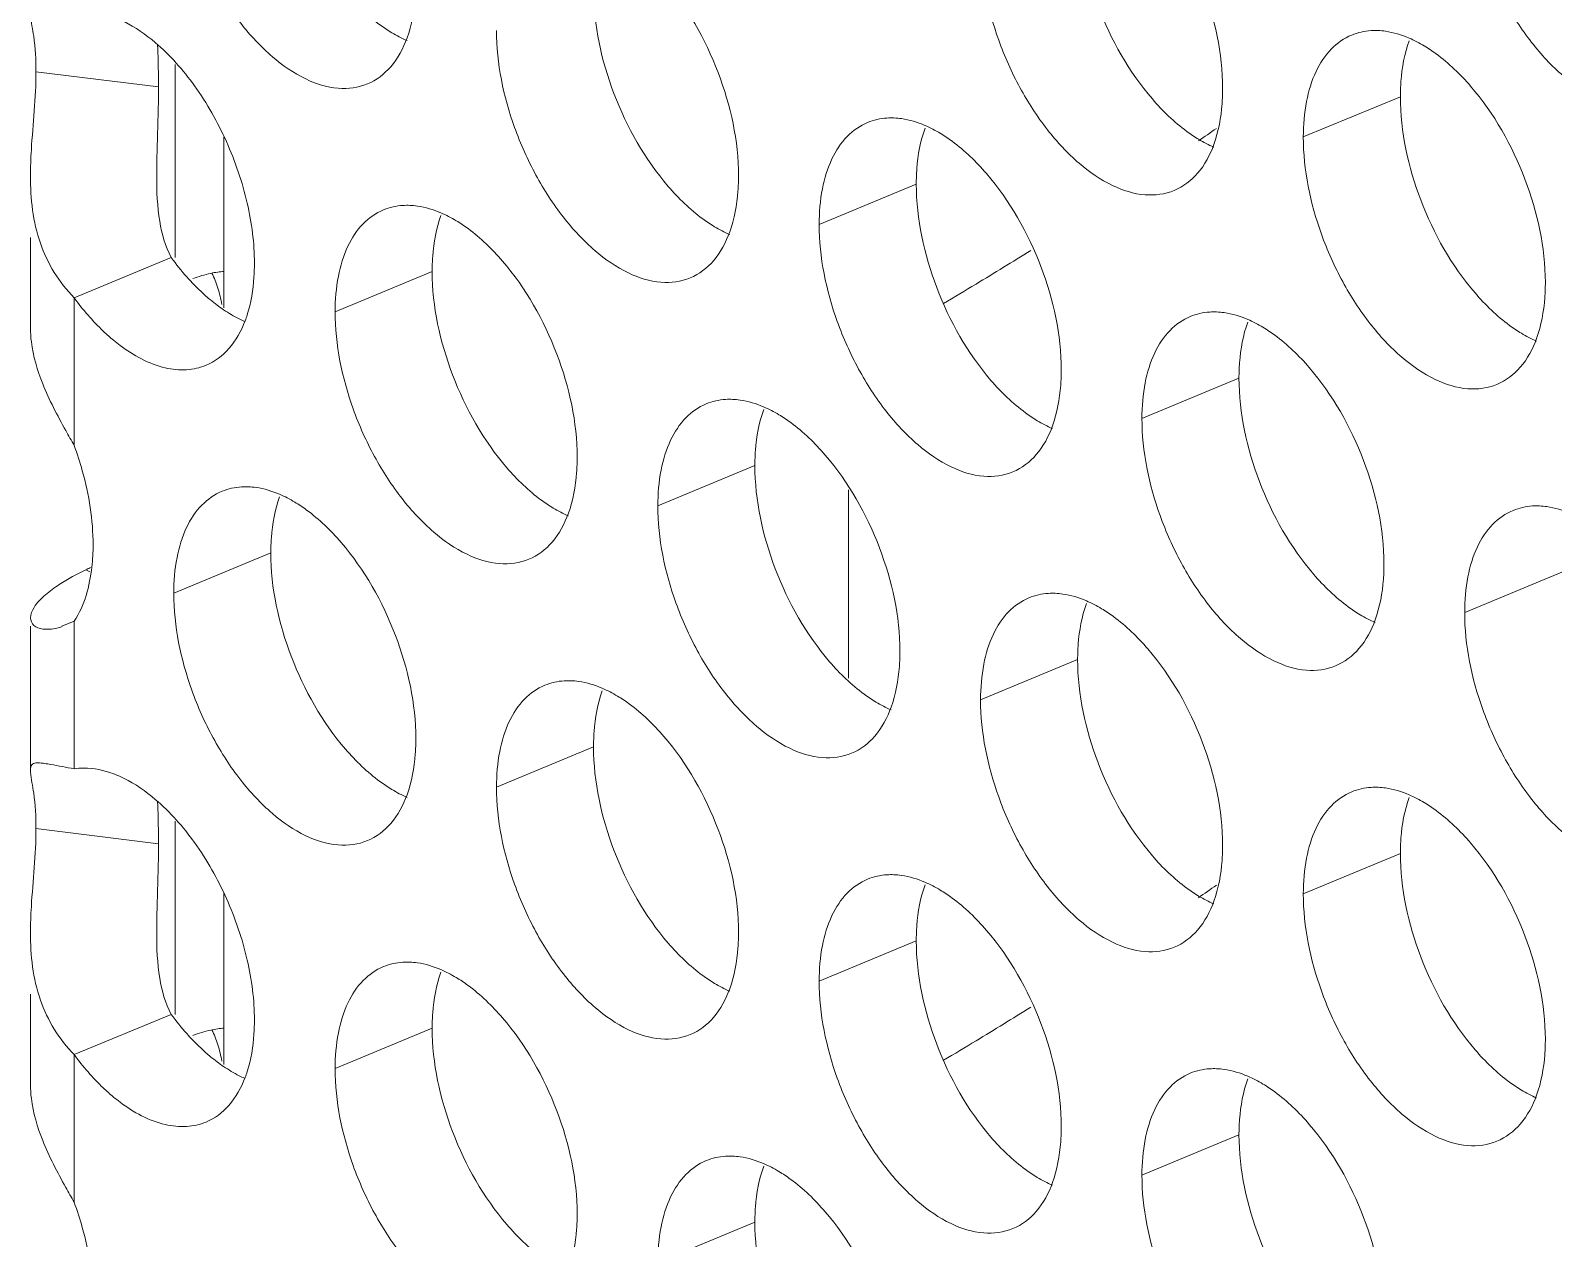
# Model space of a CAD drawing. Header units: millimetres. Extents: x 0 to 2524, y 0 to 1785.
# Drawn here: x 1789.22 to 1798.88, y 843.06 to 850.72 of the extents above; entities that cross this region are included whole.
import ezdxf

# ---------------------------------------------------------------- set-up
doc = ezdxf.new("R2010")
doc.units = ezdxf.units.MM
doc.header["$LTSCALE"] = 0.1
doc.layers.add('标注', color=251, linetype='Continuous', lineweight=9)

msp = doc.modelspace()

# ---------------------------------------------------------------- linework, layer by layer
at = {"layer": '标注'}
for p, q in [((1790.0329, 850.366), (1789.2563, 850.4621)), ((1790.1384, 850.5084), (1790.1384, 849.2838)), ((1797.9046, 850.3043), (1797.2894, 850.0486)), ((1790.4461, 848.966), (1790.4461, 850.0494)), ((1794.8361, 849.7498), (1794.2209, 849.4941)), ((1789.2212, 848.8377), (1789.2212, 849.4117)), ((1790.1136, 849.2838), (1789.4984, 849.0281)), ((1791.7675, 849.1954), (1791.1524, 848.9397)), ((1789.4984, 849.0281), (1789.4984, 848.0918)), ((1796.8817, 848.5195), (1796.2665, 848.2637)), ((1793.8132, 847.965), (1793.198, 847.7093)), ((1794.4059, 847.8098), (1794.4059, 846.6163)), ((1790.7447, 847.4106), (1790.1295, 847.1549)), ((1789.5986, 847.2908), (1789.5727, 847.3037)), ((1798.9274, 847.2891), (1798.3122, 847.0334)), ((1789.4984, 846.977), (1789.4205, 846.9454)), ((1789.4984, 846.977), (1789.4984, 846.0407)), ((1789.2212, 846.0346), (1789.2212, 846.9454)), ((1795.8589, 846.7346), (1795.2437, 846.4789)), ((1792.7904, 846.1802), (1792.1752, 845.9245)), ((1790.0329, 845.566), (1789.2563, 845.6621)), ((1790.1384, 845.7084), (1790.1384, 844.4838)), ((1797.9046, 845.5043), (1797.2894, 845.2486)), ((1790.4461, 844.166), (1790.4461, 845.2494)), ((1794.8361, 844.9498), (1794.2209, 844.6941)), ((1789.2212, 844.0377), (1789.2212, 844.6117)), ((1790.1136, 844.4838), (1789.4984, 844.2281)), ((1791.7675, 844.3954), (1791.1524, 844.1397)), ((1789.4984, 844.2281), (1789.4984, 843.2918)), ((1796.8817, 843.7195), (1796.2665, 843.4637)), ((1793.8132, 843.165), (1793.198, 842.9093))]:
    msp.add_line(p, q, dxfattribs=at)
for centre, radius, start, end in [((1778.661, 876.3127), 31.8399, 304.34454, 304.59625), ((1779.924, 874.3705), 29.523, 301.194, 301.98361), ((1791.472, 850.2795), 1.6842, 216.24369, 221.66519), ((1790.4936, 848.5923), 0.6055, 94.3287, 98.10278), ((1791.3609, 850.1824), 1.5367, 221.71232, 223.51512), ((1790.5007, 848.544), 0.6543, 98.11425, 102.08395), ((1780.1874, 873.9363), 29.015, 300.71798, 301.1931), ((1791.0543, 849.848), 1.0824, 230.33246, 235.77961), ((1789.8727, 849.1504), 0.758, 339.34278, 342.32676), ((1790.4674, 849.6282), 1.1282, 230.38894, 233.03812), ((1789.1882, 848.1494), 0.929, 294.44883, 296.47049), ((1778.661, 871.5127), 31.8399, 304.34454, 304.59625), ((1791.472, 845.4795), 1.6842, 216.24369, 221.66519), ((1779.924, 869.5705), 29.523, 301.194, 301.98361), ((1790.5007, 843.744), 0.6543, 98.11425, 102.08395), ((1790.4936, 843.7923), 0.6055, 94.3287, 98.10278), ((1791.3609, 845.3824), 1.5367, 221.71232, 223.51512), ((1780.1874, 869.1363), 29.015, 300.71798, 301.1931), ((1791.0543, 845.048), 1.0824, 230.33246, 235.77961), ((1789.8727, 844.3504), 0.758, 339.34278, 342.32676), ((1790.4674, 844.8282), 1.1282, 230.38894, 233.03812)]:
    msp.add_arc(centre, radius, start, end, dxfattribs=at)
for points, knots in [([(1791.3572, 850.3855), (1791.2996, 850.3615), (1791.1607, 850.3436), (1790.9483, 850.4125), (1790.7382, 850.5588), (1790.5412, 850.7719), (1790.37, 851.037), (1790.1965, 851.426), (1790.1295, 851.7462), (1790.1295, 851.9549)], [0, 0, 0, 0, 0.08419, 0.180629, 0.294901, 0.426206, 0.569756, 0.71848, 1, 1, 1, 1]), ([(1799.5399, 850.264), (1799.4823, 850.2401), (1799.3434, 850.2221), (1799.131, 850.291), (1798.9209, 850.4373), (1798.7238, 850.6504), (1798.5527, 850.9155), (1798.3792, 851.3045), (1798.3122, 851.6247), (1798.3122, 851.8334)], [0, 0, 0, 0, 0.08419, 0.180629, 0.294901, 0.426206, 0.569756, 0.71848, 1, 1, 1, 1]), ([(1796.3325, 850.2897), (1796.184, 850.4623), (1795.9586, 850.8623), (1795.8589, 851.312), (1795.8589, 851.5346)], [0, 0, 0, 0, 0.505546, 1, 1, 1, 1]), ([(1796.3044, 851.6011), (1796.4528, 851.4285), (1796.6783, 851.0285), (1796.778, 850.5788), (1796.778, 850.3562)], [0, 0, 0, 0, 0.505546, 1, 1, 1, 1]), ([(1796.4714, 849.7095), (1796.4137, 849.6856), (1796.2749, 849.6677), (1796.0625, 849.7366), (1795.8523, 849.8829), (1795.6553, 850.096), (1795.4842, 850.3611), (1795.3107, 850.75), (1795.2437, 851.0702), (1795.2437, 851.2789)], [0, 0, 0, 0, 0.08419, 0.180629, 0.294901, 0.426206, 0.569756, 0.71848, 1, 1, 1, 1]), ([(1791.6638, 851.0321), (1791.6638, 850.9998), (1791.6595, 850.8798), (1791.638, 850.7595), (1791.6081, 850.6769)], [0, 0, 0, 0, 0.269025, 1, 1, 1, 1]), ([(1793.2359, 851.0467), (1793.3843, 850.8741), (1793.6098, 850.4741), (1793.7095, 850.0243), (1793.7095, 849.8017)], [0, 0, 0, 0, 0.505546, 1, 1, 1, 1]), ([(1791.5118, 850.7099), (1791.486, 850.7255), (1791.378, 850.7982), (1791.2834, 850.8898), (1791.2183, 850.9656)], [0, 0, 0, 0, 0.231736, 1, 1, 1, 1]), ([(1793.2639, 849.7352), (1793.1155, 849.9078), (1792.8901, 850.3078), (1792.7904, 850.7576), (1792.7904, 850.9802)], [0, 0, 0, 0, 0.505546, 1, 1, 1, 1]), ([(1789.2563, 850.4621), (1789.2563, 850.5376), (1789.2508, 850.6577), (1789.2257, 850.775), (1789.222, 850.8189)], [0, 0, 0, 0, 0.631705, 1, 1, 1, 1]), ([(1789.7481, 850.8094), (1789.7706, 850.801), (1789.8657, 850.7591), (1789.9519, 850.6989), (1790.0126, 850.6472)], [0, 0, 0, 0, 0.231395, 1, 1, 1, 1]), ([(1790.0126, 850.6472), (1790.1066, 850.5673), (1790.2795, 850.3701), (1790.4756, 850.0228), (1790.6057, 849.641), (1790.6409, 849.3752), (1790.6409, 849.2473)], [0, 0, 0, 0, 0.235194, 0.49405, 0.756072, 1, 1, 1, 1]), ([(1791.6081, 850.6769), (1791.5844, 850.6112), (1791.5223, 850.4921), (1791.4137, 850.4089), (1791.3572, 850.3855)], [0, 0, 0, 0, 0.533077, 1, 1, 1, 1]), ([(1793.4029, 849.1551), (1793.3452, 849.1312), (1793.2064, 849.1132), (1792.994, 849.1821), (1792.7838, 849.3284), (1792.5868, 849.5415), (1792.4157, 849.8066), (1792.2422, 850.1956), (1792.1752, 850.5158), (1792.1752, 850.7245)], [0, 0, 0, 0, 0.08419, 0.180629, 0.294901, 0.426206, 0.569756, 0.71848, 1, 1, 1, 1]), ([(1797.2894, 850.0486), (1797.2894, 850.1242), (1797.3009, 850.2667), (1797.3583, 850.4599), (1797.4555, 850.6102), (1797.548, 850.6753), (1797.596, 850.6952)], [0, 0, 0, 0, 0.300633, 0.564844, 0.793499, 1, 1, 1, 1]), ([(1797.596, 850.6952), (1797.6348, 850.7113), (1797.6916, 850.724), (1797.7483, 850.7245), (1797.7629, 850.7239)], [0, 0, 0, 0, 0.741995, 1, 1, 1, 1]), ([(1797.7629, 850.7239), (1797.7789, 850.7232), (1797.8465, 850.7168), (1797.9123, 850.6966), (1797.9599, 850.6762)], [0, 0, 0, 0, 0.236225, 1, 1, 1, 1]), ([(1797.9046, 850.3043), (1797.9046, 850.3366), (1797.9088, 850.4566), (1797.9304, 850.5768), (1797.9602, 850.6594)], [0, 0, 0, 0, 0.269025, 1, 1, 1, 1]), ([(1790.0329, 850.366), (1790.0329, 850.389), (1790.0324, 850.4775), (1790.0298, 850.566), (1790.0273, 850.6314)], [0, 0, 0, 0, 0.260225, 1, 1, 1, 1]), ([(1798.0565, 850.6264), (1798.0823, 850.6109), (1798.1904, 850.5381), (1798.2849, 850.4465), (1798.3501, 850.3707)], [0, 0, 0, 0, 0.231736, 1, 1, 1, 1]), ([(1789.2213, 849.8014), (1789.2213, 849.8568), (1789.2299, 850.0773), (1789.2563, 850.297), (1789.2563, 850.4621)], [0, 0, 0, 0, 0.251377, 1, 1, 1, 1]), ([(1790.0212, 849.8013), (1790.0212, 849.8504), (1790.025, 850.0387), (1790.0329, 850.2269), (1790.0329, 850.366)], [0, 0, 0, 0, 0.261174, 1, 1, 1, 1]), ([(1796.778, 850.3562), (1796.778, 850.3238), (1796.7737, 850.2039), (1796.7522, 850.0836), (1796.7223, 850.001)], [0, 0, 0, 0, 0.269025, 1, 1, 1, 1]), ([(1798.3501, 850.3707), (1798.4985, 850.1982), (1798.724, 849.7982), (1798.8236, 849.3484), (1798.8236, 849.1258)], [0, 0, 0, 0, 0.505546, 1, 1, 1, 1]), ([(1796.626, 850.034), (1796.6002, 850.0496), (1796.4921, 850.1223), (1796.3976, 850.2139), (1796.3325, 850.2897)], [0, 0, 0, 0, 0.231736, 1, 1, 1, 1]), ([(1798.3781, 849.0593), (1798.2297, 849.2319), (1798.0042, 849.6319), (1797.9046, 850.0817), (1797.9046, 850.3043)], [0, 0, 0, 0, 0.505546, 1, 1, 1, 1]), ([(1794.5274, 850.1407), (1794.5663, 850.1569), (1794.6231, 850.1695), (1794.6798, 850.17), (1794.6944, 850.1694)], [0, 0, 0, 0, 0.741995, 1, 1, 1, 1]), ([(1794.6944, 850.1694), (1794.7104, 850.1688), (1794.778, 850.1624), (1794.8438, 850.1421), (1794.8914, 850.1217)], [0, 0, 0, 0, 0.236225, 1, 1, 1, 1]), ([(1794.2209, 849.4941), (1794.2209, 849.5697), (1794.2323, 849.7123), (1794.2898, 849.9054), (1794.3869, 850.0558), (1794.4795, 850.1208), (1794.5274, 850.1407)], [0, 0, 0, 0, 0.300633, 0.564844, 0.793499, 1, 1, 1, 1]), ([(1794.8361, 849.7498), (1794.8361, 849.7821), (1794.8403, 849.9021), (1794.8619, 850.0224), (1794.8917, 850.105)], [0, 0, 0, 0, 0.269025, 1, 1, 1, 1]), ([(1794.988, 850.072), (1795.0138, 850.0564), (1795.1219, 849.9837), (1795.2164, 849.8921), (1795.2816, 849.8163)], [0, 0, 0, 0, 0.231736, 1, 1, 1, 1]), ([(1796.7223, 850.001), (1796.6985, 849.9353), (1796.6365, 849.8162), (1796.5279, 849.733), (1796.4714, 849.7095)], [0, 0, 0, 0, 0.533077, 1, 1, 1, 1]), ([(1798.5171, 848.4792), (1798.4594, 848.4553), (1798.3205, 848.4373), (1798.1082, 848.5062), (1797.898, 848.6525), (1797.701, 848.8656), (1797.5298, 849.1307), (1797.3563, 849.5197), (1797.2894, 849.8399), (1797.2894, 850.0486)], [0, 0, 0, 0, 0.08419, 0.180629, 0.294901, 0.426206, 0.569756, 0.71848, 1, 1, 1, 1]), ([(1789.4984, 849.0281), (1789.4032, 849.1249), (1789.2506, 849.3731), (1789.2214, 849.6575), (1789.2213, 849.8014)], [0, 0, 0, 0, 0.485599, 1, 1, 1, 1]), ([(1793.7095, 849.8017), (1793.7095, 849.7694), (1793.7052, 849.6494), (1793.6837, 849.5291), (1793.6538, 849.4466)], [0, 0, 0, 0, 0.269025, 1, 1, 1, 1]), ([(1795.2816, 849.8163), (1795.43, 849.6437), (1795.6554, 849.2437), (1795.7551, 848.794), (1795.7551, 848.5713)], [0, 0, 0, 0, 0.505546, 1, 1, 1, 1]), ([(1793.5575, 849.4796), (1793.5317, 849.4951), (1793.4236, 849.5678), (1793.3291, 849.6595), (1793.2639, 849.7352)], [0, 0, 0, 0, 0.231736, 1, 1, 1, 1]), ([(1795.3096, 848.5049), (1795.1612, 848.6774), (1794.9357, 849.0775), (1794.8361, 849.5272), (1794.8361, 849.7498)], [0, 0, 0, 0, 0.505546, 1, 1, 1, 1]), ([(1791.1524, 848.9397), (1791.1524, 849.0153), (1791.1638, 849.1578), (1791.2213, 849.351), (1791.3184, 849.5014), (1791.411, 849.5664), (1791.4589, 849.5863)], [0, 0, 0, 0, 0.300633, 0.564844, 0.793499, 1, 1, 1, 1]), ([(1791.4589, 849.5863), (1791.4978, 849.6024), (1791.5546, 849.6151), (1791.6113, 849.6156), (1791.6259, 849.615)], [0, 0, 0, 0, 0.741995, 1, 1, 1, 1]), ([(1791.6259, 849.615), (1791.6419, 849.6143), (1791.7095, 849.6079), (1791.7753, 849.5877), (1791.8229, 849.5673)], [0, 0, 0, 0, 0.236225, 1, 1, 1, 1]), ([(1791.7675, 849.1954), (1791.7675, 849.2277), (1791.7718, 849.3477), (1791.7934, 849.4679), (1791.8232, 849.5505)], [0, 0, 0, 0, 0.269025, 1, 1, 1, 1]), ([(1791.9195, 849.5175), (1791.9453, 849.502), (1792.0534, 849.4293), (1792.1479, 849.3376), (1792.2131, 849.2618)], [0, 0, 0, 0, 0.231736, 1, 1, 1, 1]), ([(1795.4486, 847.9247), (1795.3909, 847.9008), (1795.252, 847.8829), (1795.0397, 847.9518), (1794.8295, 848.0981), (1794.6325, 848.3111), (1794.4613, 848.5763), (1794.2878, 848.9652), (1794.2209, 849.2854), (1794.2209, 849.4941)], [0, 0, 0, 0, 0.08419, 0.180629, 0.294901, 0.426206, 0.569756, 0.71848, 1, 1, 1, 1]), ([(1793.6538, 849.4466), (1793.63, 849.3808), (1793.5679, 849.2618), (1793.4594, 849.1785), (1793.4029, 849.1551)], [0, 0, 0, 0, 0.533077, 1, 1, 1, 1]), ([(1790.6409, 849.2473), (1790.6409, 849.2178), (1790.6374, 849.1076), (1790.6195, 848.9973), (1790.5949, 848.9203)], [0, 0, 0, 0, 0.267106, 1, 1, 1, 1]), ([(1792.2411, 847.9504), (1792.0927, 848.123), (1791.8672, 848.523), (1791.7675, 848.9728), (1791.7675, 849.1954)], [0, 0, 0, 0, 0.505546, 1, 1, 1, 1]), ([(1792.2131, 849.2618), (1792.3615, 849.0893), (1792.5869, 848.6893), (1792.6866, 848.2395), (1792.6866, 848.0169)], [0, 0, 0, 0, 0.505546, 1, 1, 1, 1]), ([(1790.3633, 849.0148), (1790.3533, 849.023), (1790.3127, 849.0578), (1790.2744, 849.095), (1790.2465, 849.1243)], [0, 0, 0, 0, 0.243044, 1, 1, 1, 1]), ([(1798.8236, 849.1258), (1798.8236, 849.0935), (1798.8194, 848.9735), (1798.7978, 848.8532), (1798.768, 848.7706)], [0, 0, 0, 0, 0.269025, 1, 1, 1, 1]), ([(1789.7481, 848.7591), (1789.7257, 848.7776), (1789.6342, 848.8592), (1789.5538, 848.9528), (1789.4984, 849.0281)], [0, 0, 0, 0, 0.237008, 1, 1, 1, 1]), ([(1798.6717, 848.8037), (1798.6459, 848.8192), (1798.5378, 848.8919), (1798.4433, 848.9836), (1798.3781, 849.0593)], [0, 0, 0, 0, 0.231736, 1, 1, 1, 1]), ([(1790.5778, 848.8787), (1790.5667, 848.8836), (1790.5209, 848.9053), (1790.4773, 848.9314), (1790.4455, 848.9529)], [0, 0, 0, 0, 0.24028, 1, 1, 1, 1]), ([(1792.38, 847.3703), (1792.3224, 847.3464), (1792.1835, 847.3284), (1791.9711, 847.3973), (1791.761, 847.5436), (1791.564, 847.7567), (1791.3928, 848.0218), (1791.2193, 848.4108), (1791.1524, 848.731), (1791.1524, 848.9397)], [0, 0, 0, 0, 0.08419, 0.180629, 0.294901, 0.426206, 0.569756, 0.71848, 1, 1, 1, 1]), ([(1796.2665, 848.2637), (1796.2665, 848.3394), (1796.278, 848.4819), (1796.3355, 848.675), (1796.4326, 848.8254), (1796.5251, 848.8905), (1796.5731, 848.9104)], [0, 0, 0, 0, 0.300633, 0.564844, 0.793499, 1, 1, 1, 1]), ([(1796.5731, 848.9104), (1796.612, 848.9265), (1796.6687, 848.9391), (1796.7255, 848.9396), (1796.7401, 848.939)], [0, 0, 0, 0, 0.741995, 1, 1, 1, 1]), ([(1796.7401, 848.939), (1796.7561, 848.9384), (1796.8237, 848.932), (1796.8895, 848.9118), (1796.9371, 848.8914)], [0, 0, 0, 0, 0.236225, 1, 1, 1, 1]), ([(1789.2213, 848.8377), (1789.2213, 848.8082), (1789.2291, 848.6867), (1789.265, 848.5686), (1789.2991, 848.4832)], [0, 0, 0, 0, 0.242838, 1, 1, 1, 1]), ([(1790.5819, 848.883), (1790.5579, 848.8194), (1790.4959, 848.704), (1790.3897, 848.6236), (1790.3344, 848.6006)], [0, 0, 0, 0, 0.531803, 1, 1, 1, 1]), ([(1796.8817, 848.5195), (1796.8817, 848.5518), (1796.886, 848.6718), (1796.9075, 848.792), (1796.9374, 848.8746)], [0, 0, 0, 0, 0.269025, 1, 1, 1, 1]), ([(1797.0337, 848.8416), (1797.0595, 848.8261), (1797.1676, 848.7533), (1797.2621, 848.6617), (1797.3272, 848.5859)], [0, 0, 0, 0, 0.231736, 1, 1, 1, 1]), ([(1790.3344, 848.6006), (1790.2955, 848.5844), (1790.2082, 848.5651), (1790.0127, 848.5858), (1789.8743, 848.6626), (1789.7891, 848.7267)], [0, 0, 0, 0, 0.217094, 0.450255, 1, 1, 1, 1]), ([(1798.768, 848.7706), (1798.7442, 848.7049), (1798.6821, 848.5858), (1798.5736, 848.5026), (1798.5171, 848.4792)], [0, 0, 0, 0, 0.533077, 1, 1, 1, 1]), ([(1795.7551, 848.5713), (1795.7551, 848.539), (1795.7509, 848.419), (1795.7293, 848.2988), (1795.6995, 848.2162)], [0, 0, 0, 0, 0.269025, 1, 1, 1, 1]), ([(1797.3553, 847.2745), (1797.2069, 847.4471), (1796.9814, 847.8471), (1796.8817, 848.2968), (1796.8817, 848.5195)], [0, 0, 0, 0, 0.505546, 1, 1, 1, 1]), ([(1797.3272, 848.5859), (1797.4757, 848.4133), (1797.7011, 848.0133), (1797.8008, 847.5636), (1797.8008, 847.341)], [0, 0, 0, 0, 0.505546, 1, 1, 1, 1]), ([(1789.2991, 848.4832), (1789.34, 848.3807), (1789.4084, 848.2505), (1789.4807, 848.1232), (1789.4984, 848.0918)], [0, 0, 0, 0, 0.753574, 1, 1, 1, 1]), ([(1795.6032, 848.2492), (1795.5774, 848.2647), (1795.4693, 848.3375), (1795.3748, 848.4291), (1795.3096, 848.5049)], [0, 0, 0, 0, 0.231736, 1, 1, 1, 1]), ([(1793.198, 847.7093), (1793.198, 847.7849), (1793.2095, 847.9275), (1793.267, 848.1206), (1793.3641, 848.271), (1793.4566, 848.336), (1793.5046, 848.3559)], [0, 0, 0, 0, 0.300633, 0.564844, 0.793499, 1, 1, 1, 1]), ([(1793.5046, 848.3559), (1793.5435, 848.372), (1793.6002, 848.3847), (1793.657, 848.3852), (1793.6716, 848.3846)], [0, 0, 0, 0, 0.741995, 1, 1, 1, 1]), ([(1793.6716, 848.3846), (1793.6876, 848.384), (1793.7552, 848.3776), (1793.821, 848.3573), (1793.8686, 848.3369)], [0, 0, 0, 0, 0.236225, 1, 1, 1, 1]), ([(1793.8132, 847.965), (1793.8132, 847.9973), (1793.8175, 848.1173), (1793.839, 848.2376), (1793.8689, 848.3202)], [0, 0, 0, 0, 0.269025, 1, 1, 1, 1]), ([(1793.9652, 848.2871), (1793.991, 848.2716), (1794.099, 848.1989), (1794.1936, 848.1072), (1794.2587, 848.0315)], [0, 0, 0, 0, 0.231736, 1, 1, 1, 1]), ([(1797.4942, 846.6944), (1797.4366, 846.6704), (1797.2977, 846.6525), (1797.0853, 846.7214), (1796.8752, 846.8677), (1796.6782, 847.0808), (1796.507, 847.3459), (1796.3335, 847.7348), (1796.2665, 848.055), (1796.2665, 848.2637)], [0, 0, 0, 0, 0.08419, 0.180629, 0.294901, 0.426206, 0.569756, 0.71848, 1, 1, 1, 1]), ([(1795.6995, 848.2162), (1795.6757, 848.1505), (1795.6136, 848.0314), (1795.5051, 847.9482), (1795.4486, 847.9247)], [0, 0, 0, 0, 0.533077, 1, 1, 1, 1]), ([(1789.4984, 848.0918), (1789.5177, 848.0391), (1789.5833, 847.8354), (1789.6181, 847.6205), (1789.6181, 847.4624)], [0, 0, 0, 0, 0.26181, 1, 1, 1, 1]), ([(1792.5347, 847.6948), (1792.5088, 847.7103), (1792.4008, 847.783), (1792.3063, 847.8747), (1792.2411, 847.9504)], [0, 0, 0, 0, 0.231736, 1, 1, 1, 1]), ([(1792.6866, 848.0169), (1792.6866, 847.9846), (1792.6824, 847.8646), (1792.6608, 847.7443), (1792.631, 847.6617)], [0, 0, 0, 0, 0.269025, 1, 1, 1, 1]), ([(1794.2868, 846.7201), (1794.1384, 846.8926), (1793.9129, 847.2926), (1793.8132, 847.7424), (1793.8132, 847.965)], [0, 0, 0, 0, 0.505546, 1, 1, 1, 1]), ([(1794.2587, 848.0315), (1794.4071, 847.8589), (1794.6326, 847.4589), (1794.7323, 847.0091), (1794.7323, 846.7865)], [0, 0, 0, 0, 0.505546, 1, 1, 1, 1]), ([(1790.1295, 847.1549), (1790.1295, 847.2305), (1790.141, 847.373), (1790.1985, 847.5661), (1790.2956, 847.7165), (1790.3881, 847.7816), (1790.4361, 847.8015)], [0, 0, 0, 0, 0.300633, 0.564844, 0.793499, 1, 1, 1, 1]), ([(1790.4361, 847.8015), (1790.475, 847.8176), (1790.5317, 847.8302), (1790.5885, 847.8307), (1790.6031, 847.8302)], [0, 0, 0, 0, 0.741995, 1, 1, 1, 1]), ([(1790.6031, 847.8302), (1790.6191, 847.8295), (1790.6867, 847.8231), (1790.7525, 847.8029), (1790.8, 847.7825)], [0, 0, 0, 0, 0.236225, 1, 1, 1, 1]), ([(1790.7447, 847.4106), (1790.7447, 847.4429), (1790.749, 847.5629), (1790.7705, 847.6831), (1790.8004, 847.7657)], [0, 0, 0, 0, 0.269025, 1, 1, 1, 1]), ([(1790.8967, 847.7327), (1790.9225, 847.7172), (1791.0305, 847.6444), (1791.1251, 847.5528), (1791.1902, 847.477)], [0, 0, 0, 0, 0.231736, 1, 1, 1, 1]), ([(1792.631, 847.6617), (1792.6072, 847.596), (1792.5451, 847.4769), (1792.4366, 847.3937), (1792.38, 847.3703)], [0, 0, 0, 0, 0.533077, 1, 1, 1, 1]), ([(1794.4257, 846.1399), (1794.3681, 846.116), (1794.2292, 846.098), (1794.0168, 846.1669), (1793.8067, 846.3133), (1793.6097, 846.5263), (1793.4385, 846.7914), (1793.265, 847.1804), (1793.198, 847.5006), (1793.198, 847.7093)], [0, 0, 0, 0, 0.08419, 0.180629, 0.294901, 0.426206, 0.569756, 0.71848, 1, 1, 1, 1]), ([(1798.3122, 847.0334), (1798.3122, 847.109), (1798.3237, 847.2515), (1798.3811, 847.4447), (1798.4783, 847.5951), (1798.5708, 847.6601), (1798.6188, 847.68)], [0, 0, 0, 0, 0.300633, 0.564844, 0.793499, 1, 1, 1, 1]), ([(1798.6188, 847.68), (1798.6577, 847.6961), (1798.7144, 847.7088), (1798.7712, 847.7093), (1798.7858, 847.7087)], [0, 0, 0, 0, 0.741995, 1, 1, 1, 1]), ([(1798.7858, 847.7087), (1798.8018, 847.708), (1798.8693, 847.7016), (1798.9352, 847.6814), (1798.9827, 847.661)], [0, 0, 0, 0, 0.236225, 1, 1, 1, 1]), ([(1789.6181, 847.4624), (1789.6181, 847.4151), (1789.6097, 847.2481), (1789.5643, 847.0779), (1789.4984, 846.977)], [0, 0, 0, 0, 0.282087, 1, 1, 1, 1]), ([(1791.1902, 847.477), (1791.3386, 847.3044), (1791.5641, 846.9044), (1791.6638, 846.4547), (1791.6638, 846.2321)], [0, 0, 0, 0, 0.505546, 1, 1, 1, 1]), ([(1791.2183, 846.1656), (1791.0699, 846.3382), (1790.8444, 846.7382), (1790.7447, 847.1879), (1790.7447, 847.4106)], [0, 0, 0, 0, 0.505546, 1, 1, 1, 1]), ([(1789.3592, 847.1792), (1789.3738, 847.19), (1789.4417, 847.2369), (1789.5146, 847.2761), (1789.5727, 847.3037)], [0, 0, 0, 0, 0.220086, 1, 1, 1, 1]), ([(1797.6489, 847.0188), (1797.623, 847.0344), (1797.515, 847.1071), (1797.4205, 847.1987), (1797.3553, 847.2745)], [0, 0, 0, 0, 0.231736, 1, 1, 1, 1]), ([(1797.8008, 847.341), (1797.8008, 847.3086), (1797.7965, 847.1887), (1797.775, 847.0684), (1797.7451, 846.9858)], [0, 0, 0, 0, 0.269025, 1, 1, 1, 1]), ([(1789.2213, 846.9983), (1789.2215, 847.0217), (1789.2472, 847.0791), (1789.289, 847.1212), (1789.316, 847.1447)], [0, 0, 0, 0, 0.395219, 1, 1, 1, 1]), ([(1791.3572, 845.5855), (1791.2996, 845.5615), (1791.1607, 845.5436), (1790.9483, 845.6125), (1790.7382, 845.7588), (1790.5412, 845.9719), (1790.37, 846.237), (1790.1965, 846.626), (1790.1295, 846.9462), (1790.1295, 847.1549)], [0, 0, 0, 0, 0.08419, 0.180629, 0.294901, 0.426206, 0.569756, 0.71848, 1, 1, 1, 1]), ([(1795.2437, 846.4789), (1795.2437, 846.5545), (1795.2552, 846.6971), (1795.3126, 846.8902), (1795.4098, 847.0406), (1795.5023, 847.1056), (1795.5503, 847.1255)], [0, 0, 0, 0, 0.300633, 0.564844, 0.793499, 1, 1, 1, 1]), ([(1795.5503, 847.1255), (1795.5892, 847.1417), (1795.6459, 847.1543), (1795.7026, 847.1548), (1795.7173, 847.1542)], [0, 0, 0, 0, 0.741995, 1, 1, 1, 1]), ([(1795.7173, 847.1542), (1795.7333, 847.1536), (1795.8008, 847.1472), (1795.8667, 847.127), (1795.9142, 847.1066)], [0, 0, 0, 0, 0.236225, 1, 1, 1, 1]), ([(1795.8589, 846.7346), (1795.8589, 846.767), (1795.8632, 846.8869), (1795.8847, 847.0072), (1795.9146, 847.0898)], [0, 0, 0, 0, 0.269025, 1, 1, 1, 1]), ([(1789.2991, 846.9277), (1789.2789, 846.9305), (1789.2395, 846.9415), (1789.2212, 846.9809), (1789.2213, 846.9983)], [0, 0, 0, 0, 0.539356, 1, 1, 1, 1]), ([(1796.0108, 847.0568), (1796.0367, 847.0412), (1796.1447, 846.9685), (1796.2392, 846.8769), (1796.3044, 846.8011)], [0, 0, 0, 0, 0.231736, 1, 1, 1, 1]), ([(1797.7451, 846.9858), (1797.7214, 846.9201), (1797.6593, 846.801), (1797.5508, 846.7178), (1797.4942, 846.6944)], [0, 0, 0, 0, 0.533077, 1, 1, 1, 1]), ([(1799.5399, 845.464), (1799.4823, 845.4401), (1799.3434, 845.4221), (1799.131, 845.491), (1798.9209, 845.6373), (1798.7238, 845.8504), (1798.5527, 846.1155), (1798.3792, 846.5045), (1798.3122, 846.8247), (1798.3122, 847.0334)], [0, 0, 0, 0, 0.08419, 0.180629, 0.294901, 0.426206, 0.569756, 0.71848, 1, 1, 1, 1]), ([(1789.4213, 846.9428), (1789.4104, 846.9392), (1789.3708, 846.9281), (1789.3286, 846.9235), (1789.2991, 846.9277)], [0, 0, 0, 0, 0.278012, 1, 1, 1, 1]), ([(1794.7323, 846.7865), (1794.7323, 846.7542), (1794.728, 846.6342), (1794.7065, 846.514), (1794.6766, 846.4314)], [0, 0, 0, 0, 0.269025, 1, 1, 1, 1]), ([(1796.3044, 846.8011), (1796.4528, 846.6285), (1796.6783, 846.2285), (1796.778, 845.7788), (1796.778, 845.5562)], [0, 0, 0, 0, 0.505546, 1, 1, 1, 1]), ([(1794.5803, 846.4644), (1794.5545, 846.4799), (1794.4465, 846.5526), (1794.3519, 846.6443), (1794.2868, 846.7201)], [0, 0, 0, 0, 0.231736, 1, 1, 1, 1]), ([(1796.3325, 845.4897), (1796.184, 845.6623), (1795.9586, 846.0623), (1795.8589, 846.512), (1795.8589, 846.7346)], [0, 0, 0, 0, 0.505546, 1, 1, 1, 1]), ([(1792.4818, 846.5711), (1792.5207, 846.5872), (1792.5774, 846.5999), (1792.6341, 846.6004), (1792.6488, 846.5998)], [0, 0, 0, 0, 0.741995, 1, 1, 1, 1]), ([(1792.6488, 846.5998), (1792.6648, 846.5991), (1792.7323, 846.5927), (1792.7982, 846.5725), (1792.8457, 846.5521)], [0, 0, 0, 0, 0.236225, 1, 1, 1, 1]), ([(1792.1752, 845.9245), (1792.1752, 846.0001), (1792.1867, 846.1427), (1792.2441, 846.3358), (1792.3413, 846.4862), (1792.4338, 846.5512), (1792.4818, 846.5711)], [0, 0, 0, 0, 0.300633, 0.564844, 0.793499, 1, 1, 1, 1]), ([(1792.7904, 846.1802), (1792.7904, 846.2125), (1792.7947, 846.3325), (1792.8162, 846.4528), (1792.846, 846.5353)], [0, 0, 0, 0, 0.269025, 1, 1, 1, 1]), ([(1792.9423, 846.5023), (1792.9682, 846.4868), (1793.0762, 846.4141), (1793.1707, 846.3224), (1793.2359, 846.2467)], [0, 0, 0, 0, 0.231736, 1, 1, 1, 1]), ([(1794.6766, 846.4314), (1794.6529, 846.3657), (1794.5908, 846.2466), (1794.4822, 846.1634), (1794.4257, 846.1399)], [0, 0, 0, 0, 0.533077, 1, 1, 1, 1]), ([(1796.4714, 844.9095), (1796.4137, 844.8856), (1796.2749, 844.8677), (1796.0625, 844.9366), (1795.8523, 845.0829), (1795.6553, 845.296), (1795.4842, 845.5611), (1795.3107, 845.95), (1795.2437, 846.2702), (1795.2437, 846.4789)], [0, 0, 0, 0, 0.08419, 0.180629, 0.294901, 0.426206, 0.569756, 0.71848, 1, 1, 1, 1]), ([(1791.6638, 846.2321), (1791.6638, 846.1998), (1791.6595, 846.0798), (1791.638, 845.9595), (1791.6081, 845.8769)], [0, 0, 0, 0, 0.269025, 1, 1, 1, 1]), ([(1793.2359, 846.2467), (1793.3843, 846.0741), (1793.6098, 845.6741), (1793.7095, 845.2243), (1793.7095, 845.0017)], [0, 0, 0, 0, 0.505546, 1, 1, 1, 1]), ([(1791.5118, 845.9099), (1791.486, 845.9255), (1791.378, 845.9982), (1791.2834, 846.0898), (1791.2183, 846.1656)], [0, 0, 0, 0, 0.231736, 1, 1, 1, 1]), ([(1793.2639, 844.9352), (1793.1155, 845.1078), (1792.8901, 845.5078), (1792.7904, 845.9576), (1792.7904, 846.1802)], [0, 0, 0, 0, 0.505546, 1, 1, 1, 1]), ([(1789.2213, 846.0345), (1789.2213, 846.0453), (1789.2236, 846.069), (1789.2463, 846.0768), (1789.2561, 846.078)], [0, 0, 0, 0, 0.522014, 1, 1, 1, 1]), ([(1789.2563, 845.6621), (1789.2563, 845.7376), (1789.2508, 845.8577), (1789.2257, 845.975), (1789.222, 846.0189)], [0, 0, 0, 0, 0.631705, 1, 1, 1, 1]), ([(1789.2561, 846.078), (1789.2598, 846.0784), (1789.2786, 846.0794), (1789.2973, 846.0771), (1789.312, 846.0751)], [0, 0, 0, 0, 0.202313, 1, 1, 1, 1]), ([(1789.312, 846.0751), (1789.3244, 846.0733), (1789.3867, 846.0629), (1789.4486, 846.05), (1789.4984, 846.0407)], [0, 0, 0, 0, 0.19728, 1, 1, 1, 1]), ([(1789.4984, 846.0407), (1789.518, 846.0438), (1789.6024, 846.0506), (1789.6876, 846.0322), (1789.7481, 846.0094)], [0, 0, 0, 0, 0.23435, 1, 1, 1, 1]), ([(1789.7481, 846.0094), (1789.7706, 846.001), (1789.8657, 845.9591), (1789.9519, 845.8989), (1790.0126, 845.8472)], [0, 0, 0, 0, 0.231395, 1, 1, 1, 1]), ([(1793.4029, 844.3551), (1793.3452, 844.3312), (1793.2064, 844.3132), (1792.994, 844.3821), (1792.7838, 844.5284), (1792.5868, 844.7415), (1792.4157, 845.0066), (1792.2422, 845.3956), (1792.1752, 845.7158), (1792.1752, 845.9245)], [0, 0, 0, 0, 0.08419, 0.180629, 0.294901, 0.426206, 0.569756, 0.71848, 1, 1, 1, 1]), ([(1797.596, 845.8952), (1797.6348, 845.9113), (1797.6916, 845.924), (1797.7483, 845.9245), (1797.7629, 845.9239)], [0, 0, 0, 0, 0.741995, 1, 1, 1, 1]), ([(1797.7629, 845.9239), (1797.7789, 845.9232), (1797.8465, 845.9168), (1797.9123, 845.8966), (1797.9599, 845.8762)], [0, 0, 0, 0, 0.236225, 1, 1, 1, 1]), ([(1790.0126, 845.8472), (1790.1066, 845.7673), (1790.2795, 845.5701), (1790.4756, 845.2228), (1790.6057, 844.841), (1790.6409, 844.5752), (1790.6409, 844.4473)], [0, 0, 0, 0, 0.235194, 0.49405, 0.756072, 1, 1, 1, 1]), ([(1790.0329, 845.566), (1790.0329, 845.589), (1790.0324, 845.6775), (1790.0298, 845.766), (1790.0273, 845.8314)], [0, 0, 0, 0, 0.260225, 1, 1, 1, 1]), ([(1791.6081, 845.8769), (1791.5844, 845.8112), (1791.5223, 845.6921), (1791.4137, 845.6089), (1791.3572, 845.5855)], [0, 0, 0, 0, 0.533077, 1, 1, 1, 1]), ([(1797.2894, 845.2486), (1797.2894, 845.3242), (1797.3009, 845.4667), (1797.3583, 845.6599), (1797.4555, 845.8102), (1797.548, 845.8753), (1797.596, 845.8952)], [0, 0, 0, 0, 0.300633, 0.564844, 0.793499, 1, 1, 1, 1]), ([(1797.9046, 845.5043), (1797.9046, 845.5366), (1797.9088, 845.6566), (1797.9304, 845.7768), (1797.9602, 845.8594)], [0, 0, 0, 0, 0.269025, 1, 1, 1, 1]), ([(1798.0565, 845.8264), (1798.0823, 845.8109), (1798.1904, 845.7381), (1798.2849, 845.6465), (1798.3501, 845.5707)], [0, 0, 0, 0, 0.231736, 1, 1, 1, 1]), ([(1789.2213, 845.0014), (1789.2213, 845.0568), (1789.2299, 845.2773), (1789.2563, 845.497), (1789.2563, 845.6621)], [0, 0, 0, 0, 0.251377, 1, 1, 1, 1]), ([(1790.0212, 845.0013), (1790.0212, 845.0504), (1790.025, 845.2387), (1790.0329, 845.4269), (1790.0329, 845.566)], [0, 0, 0, 0, 0.261174, 1, 1, 1, 1]), ([(1796.778, 845.5562), (1796.778, 845.5238), (1796.7737, 845.4039), (1796.7522, 845.2836), (1796.7223, 845.201)], [0, 0, 0, 0, 0.269025, 1, 1, 1, 1]), ([(1798.3501, 845.5707), (1798.4985, 845.3982), (1798.724, 844.9982), (1798.8236, 844.5484), (1798.8236, 844.3258)], [0, 0, 0, 0, 0.505546, 1, 1, 1, 1]), ([(1796.626, 845.234), (1796.6002, 845.2496), (1796.4921, 845.3223), (1796.3976, 845.4139), (1796.3325, 845.4897)], [0, 0, 0, 0, 0.231736, 1, 1, 1, 1]), ([(1798.3781, 844.2593), (1798.2297, 844.4319), (1798.0042, 844.8319), (1797.9046, 845.2817), (1797.9046, 845.5043)], [0, 0, 0, 0, 0.505546, 1, 1, 1, 1]), ([(1794.2209, 844.6941), (1794.2209, 844.7697), (1794.2323, 844.9123), (1794.2898, 845.1054), (1794.3869, 845.2558), (1794.4795, 845.3208), (1794.5274, 845.3407)], [0, 0, 0, 0, 0.300633, 0.564844, 0.793499, 1, 1, 1, 1]), ([(1794.5274, 845.3407), (1794.5663, 845.3569), (1794.6231, 845.3695), (1794.6798, 845.37), (1794.6944, 845.3694)], [0, 0, 0, 0, 0.741995, 1, 1, 1, 1]), ([(1794.6944, 845.3694), (1794.7104, 845.3688), (1794.778, 845.3624), (1794.8438, 845.3421), (1794.8914, 845.3217)], [0, 0, 0, 0, 0.236225, 1, 1, 1, 1]), ([(1794.8361, 844.9498), (1794.8361, 844.9821), (1794.8403, 845.1021), (1794.8619, 845.2224), (1794.8917, 845.305)], [0, 0, 0, 0, 0.269025, 1, 1, 1, 1]), ([(1794.988, 845.272), (1795.0138, 845.2564), (1795.1219, 845.1837), (1795.2164, 845.0921), (1795.2816, 845.0163)], [0, 0, 0, 0, 0.231736, 1, 1, 1, 1]), ([(1798.5171, 843.6792), (1798.4594, 843.6553), (1798.3205, 843.6373), (1798.1082, 843.7062), (1797.898, 843.8525), (1797.701, 844.0656), (1797.5298, 844.3307), (1797.3563, 844.7197), (1797.2894, 845.0399), (1797.2894, 845.2486)], [0, 0, 0, 0, 0.08419, 0.180629, 0.294901, 0.426206, 0.569756, 0.71848, 1, 1, 1, 1]), ([(1796.7223, 845.201), (1796.6985, 845.1353), (1796.6365, 845.0162), (1796.5279, 844.933), (1796.4714, 844.9095)], [0, 0, 0, 0, 0.533077, 1, 1, 1, 1]), ([(1789.4984, 844.2281), (1789.4032, 844.3249), (1789.2506, 844.5731), (1789.2214, 844.8575), (1789.2213, 845.0014)], [0, 0, 0, 0, 0.485599, 1, 1, 1, 1]), ([(1793.7095, 845.0017), (1793.7095, 844.9694), (1793.7052, 844.8494), (1793.6837, 844.7291), (1793.6538, 844.6466)], [0, 0, 0, 0, 0.269025, 1, 1, 1, 1]), ([(1795.3096, 843.7049), (1795.1612, 843.8774), (1794.9357, 844.2775), (1794.8361, 844.7272), (1794.8361, 844.9498)], [0, 0, 0, 0, 0.505546, 1, 1, 1, 1]), ([(1795.2816, 845.0163), (1795.43, 844.8437), (1795.6554, 844.4437), (1795.7551, 843.994), (1795.7551, 843.7713)], [0, 0, 0, 0, 0.505546, 1, 1, 1, 1]), ([(1793.5575, 844.6796), (1793.5317, 844.6951), (1793.4236, 844.7678), (1793.3291, 844.8595), (1793.2639, 844.9352)], [0, 0, 0, 0, 0.231736, 1, 1, 1, 1]), ([(1791.1524, 844.1397), (1791.1524, 844.2153), (1791.1638, 844.3578), (1791.2213, 844.551), (1791.3184, 844.7014), (1791.411, 844.7664), (1791.4589, 844.7863)], [0, 0, 0, 0, 0.300633, 0.564844, 0.793499, 1, 1, 1, 1]), ([(1791.4589, 844.7863), (1791.4978, 844.8024), (1791.5546, 844.8151), (1791.6113, 844.8156), (1791.6259, 844.815)], [0, 0, 0, 0, 0.741995, 1, 1, 1, 1]), ([(1791.6259, 844.815), (1791.6419, 844.8143), (1791.7095, 844.8079), (1791.7753, 844.7877), (1791.8229, 844.7673)], [0, 0, 0, 0, 0.236225, 1, 1, 1, 1]), ([(1791.7675, 844.3954), (1791.7675, 844.4277), (1791.7718, 844.5477), (1791.7934, 844.6679), (1791.8232, 844.7505)], [0, 0, 0, 0, 0.269025, 1, 1, 1, 1]), ([(1791.9195, 844.7175), (1791.9453, 844.702), (1792.0534, 844.6293), (1792.1479, 844.5376), (1792.2131, 844.4618)], [0, 0, 0, 0, 0.231736, 1, 1, 1, 1]), ([(1795.4486, 843.1247), (1795.3909, 843.1008), (1795.252, 843.0829), (1795.0397, 843.1518), (1794.8295, 843.2981), (1794.6325, 843.5111), (1794.4613, 843.7763), (1794.2878, 844.1652), (1794.2209, 844.4854), (1794.2209, 844.6941)], [0, 0, 0, 0, 0.08419, 0.180629, 0.294901, 0.426206, 0.569756, 0.71848, 1, 1, 1, 1]), ([(1793.6538, 844.6466), (1793.63, 844.5808), (1793.5679, 844.4618), (1793.4594, 844.3785), (1793.4029, 844.3551)], [0, 0, 0, 0, 0.533077, 1, 1, 1, 1]), ([(1790.6409, 844.4473), (1790.6409, 844.4178), (1790.6374, 844.3076), (1790.6195, 844.1973), (1790.5949, 844.1203)], [0, 0, 0, 0, 0.267106, 1, 1, 1, 1]), ([(1792.2411, 843.1504), (1792.0927, 843.323), (1791.8672, 843.723), (1791.7675, 844.1728), (1791.7675, 844.3954)], [0, 0, 0, 0, 0.505546, 1, 1, 1, 1]), ([(1792.2131, 844.4618), (1792.3615, 844.2893), (1792.5869, 843.8893), (1792.6866, 843.4395), (1792.6866, 843.2169)], [0, 0, 0, 0, 0.505546, 1, 1, 1, 1]), ([(1790.3633, 844.2148), (1790.3533, 844.223), (1790.3127, 844.2578), (1790.2744, 844.295), (1790.2465, 844.3243)], [0, 0, 0, 0, 0.243044, 1, 1, 1, 1]), ([(1798.8236, 844.3258), (1798.8236, 844.2935), (1798.8194, 844.1735), (1798.7978, 844.0532), (1798.768, 843.9706)], [0, 0, 0, 0, 0.269025, 1, 1, 1, 1]), ([(1789.7481, 843.9591), (1789.7257, 843.9776), (1789.6342, 844.0592), (1789.5538, 844.1528), (1789.4984, 844.2281)], [0, 0, 0, 0, 0.237008, 1, 1, 1, 1]), ([(1798.6717, 844.0037), (1798.6459, 844.0192), (1798.5378, 844.0919), (1798.4433, 844.1836), (1798.3781, 844.2593)], [0, 0, 0, 0, 0.231736, 1, 1, 1, 1]), ([(1790.5819, 844.083), (1790.5579, 844.0194), (1790.4959, 843.904), (1790.3897, 843.8236), (1790.3344, 843.8006)], [0, 0, 0, 0, 0.531803, 1, 1, 1, 1]), ([(1790.5778, 844.0787), (1790.5667, 844.0836), (1790.5209, 844.1053), (1790.4773, 844.1314), (1790.4455, 844.1529)], [0, 0, 0, 0, 0.24028, 1, 1, 1, 1]), ([(1792.38, 842.5703), (1792.3224, 842.5464), (1792.1835, 842.5284), (1791.9711, 842.5973), (1791.761, 842.7436), (1791.564, 842.9567), (1791.3928, 843.2218), (1791.2193, 843.6108), (1791.1524, 843.931), (1791.1524, 844.1397)], [0, 0, 0, 0, 0.08419, 0.180629, 0.294901, 0.426206, 0.569756, 0.71848, 1, 1, 1, 1]), ([(1796.2665, 843.4637), (1796.2665, 843.5394), (1796.278, 843.6819), (1796.3355, 843.875), (1796.4326, 844.0254), (1796.5251, 844.0905), (1796.5731, 844.1104)], [0, 0, 0, 0, 0.300633, 0.564844, 0.793499, 1, 1, 1, 1]), ([(1796.5731, 844.1104), (1796.612, 844.1265), (1796.6687, 844.1391), (1796.7255, 844.1396), (1796.7401, 844.139)], [0, 0, 0, 0, 0.741995, 1, 1, 1, 1]), ([(1796.7401, 844.139), (1796.7561, 844.1384), (1796.8237, 844.132), (1796.8895, 844.1118), (1796.9371, 844.0914)], [0, 0, 0, 0, 0.236225, 1, 1, 1, 1]), ([(1789.2213, 844.0377), (1789.2213, 844.0082), (1789.2291, 843.8867), (1789.265, 843.7686), (1789.2991, 843.6832)], [0, 0, 0, 0, 0.242838, 1, 1, 1, 1]), ([(1796.8817, 843.7195), (1796.8817, 843.7518), (1796.886, 843.8718), (1796.9075, 843.992), (1796.9374, 844.0746)], [0, 0, 0, 0, 0.269025, 1, 1, 1, 1]), ([(1797.0337, 844.0416), (1797.0595, 844.0261), (1797.1676, 843.9533), (1797.2621, 843.8617), (1797.3272, 843.7859)], [0, 0, 0, 0, 0.231736, 1, 1, 1, 1]), ([(1790.3344, 843.8006), (1790.2955, 843.7844), (1790.2082, 843.7651), (1790.0127, 843.7858), (1789.8743, 843.8626), (1789.7891, 843.9267)], [0, 0, 0, 0, 0.217094, 0.450255, 1, 1, 1, 1]), ([(1798.768, 843.9706), (1798.7442, 843.9049), (1798.6821, 843.7858), (1798.5736, 843.7026), (1798.5171, 843.6792)], [0, 0, 0, 0, 0.533077, 1, 1, 1, 1]), ([(1795.6032, 843.4492), (1795.5774, 843.4647), (1795.4693, 843.5375), (1795.3748, 843.6291), (1795.3096, 843.7049)], [0, 0, 0, 0, 0.231736, 1, 1, 1, 1]), ([(1795.7551, 843.7713), (1795.7551, 843.739), (1795.7509, 843.619), (1795.7293, 843.4988), (1795.6995, 843.4162)], [0, 0, 0, 0, 0.269025, 1, 1, 1, 1]), ([(1797.3553, 842.4745), (1797.2069, 842.6471), (1796.9814, 843.0471), (1796.8817, 843.4968), (1796.8817, 843.7195)], [0, 0, 0, 0, 0.505546, 1, 1, 1, 1]), ([(1797.3272, 843.7859), (1797.4757, 843.6133), (1797.7011, 843.2133), (1797.8008, 842.7636), (1797.8008, 842.541)], [0, 0, 0, 0, 0.505546, 1, 1, 1, 1]), ([(1789.2991, 843.6832), (1789.34, 843.5807), (1789.4084, 843.4505), (1789.4807, 843.3232), (1789.4984, 843.2918)], [0, 0, 0, 0, 0.753574, 1, 1, 1, 1]), ([(1793.198, 842.9093), (1793.198, 842.9849), (1793.2095, 843.1275), (1793.267, 843.3206), (1793.3641, 843.471), (1793.4566, 843.536), (1793.5046, 843.5559)], [0, 0, 0, 0, 0.300633, 0.564844, 0.793499, 1, 1, 1, 1]), ([(1793.5046, 843.5559), (1793.5435, 843.572), (1793.6002, 843.5847), (1793.657, 843.5852), (1793.6716, 843.5846)], [0, 0, 0, 0, 0.741995, 1, 1, 1, 1]), ([(1793.6716, 843.5846), (1793.6876, 843.584), (1793.7552, 843.5776), (1793.821, 843.5573), (1793.8686, 843.5369)], [0, 0, 0, 0, 0.236225, 1, 1, 1, 1]), ([(1793.8132, 843.165), (1793.8132, 843.1973), (1793.8175, 843.3173), (1793.839, 843.4376), (1793.8689, 843.5202)], [0, 0, 0, 0, 0.269025, 1, 1, 1, 1]), ([(1793.9652, 843.4871), (1793.991, 843.4716), (1794.099, 843.3989), (1794.1936, 843.3072), (1794.2587, 843.2315)], [0, 0, 0, 0, 0.231736, 1, 1, 1, 1]), ([(1795.6995, 843.4162), (1795.6757, 843.3505), (1795.6136, 843.2314), (1795.5051, 843.1482), (1795.4486, 843.1247)], [0, 0, 0, 0, 0.533077, 1, 1, 1, 1]), ([(1797.4942, 841.8944), (1797.4366, 841.8704), (1797.2977, 841.8525), (1797.0853, 841.9214), (1796.8752, 842.0677), (1796.6782, 842.2808), (1796.507, 842.5459), (1796.3335, 842.9348), (1796.2665, 843.255), (1796.2665, 843.4637)], [0, 0, 0, 0, 0.08419, 0.180629, 0.294901, 0.426206, 0.569756, 0.71848, 1, 1, 1, 1]), ([(1789.4984, 843.2918), (1789.5177, 843.2391), (1789.5833, 843.0354), (1789.6181, 842.8205), (1789.6181, 842.6624)], [0, 0, 0, 0, 0.26181, 1, 1, 1, 1]), ([(1792.6866, 843.2169), (1792.6866, 843.1846), (1792.6824, 843.0646), (1792.6608, 842.9443), (1792.631, 842.8617)], [0, 0, 0, 0, 0.269025, 1, 1, 1, 1]), ([(1794.2587, 843.2315), (1794.4071, 843.0589), (1794.6326, 842.6589), (1794.7323, 842.2091), (1794.7323, 841.9865)], [0, 0, 0, 0, 0.505546, 1, 1, 1, 1]), ([(1792.5347, 842.8948), (1792.5088, 842.9103), (1792.4008, 842.983), (1792.3063, 843.0747), (1792.2411, 843.1504)], [0, 0, 0, 0, 0.231736, 1, 1, 1, 1]), ([(1794.2868, 841.9201), (1794.1384, 842.0926), (1793.9129, 842.4926), (1793.8132, 842.9424), (1793.8132, 843.165)], [0, 0, 0, 0, 0.505546, 1, 1, 1, 1])]:
    msp.add_open_spline(points, degree=3, knots=knots, dxfattribs=at)
for points in [[(1791.6084, 850.6602), (1791.5752, 850.6744), (1791.5429, 850.6913), (1791.5118, 850.7099)], [(1797.9599, 850.6762), (1797.9932, 850.6619), (1798.0255, 850.6451), (1798.0565, 850.6264)], [(1794.8914, 850.1217), (1794.9247, 850.1075), (1794.957, 850.0906), (1794.988, 850.072)], [(1796.7226, 849.9842), (1796.6893, 849.9985), (1796.6571, 850.0153), (1796.626, 850.034)], [(1790.0406, 849.5137), (1790.025, 849.6085), (1790.0213, 849.7052), (1790.0212, 849.8013)], [(1790.1136, 849.2838), (1790.0753, 849.3545), (1790.0537, 849.4344), (1790.0406, 849.5137)], [(1791.8229, 849.5673), (1791.8562, 849.553), (1791.8884, 849.5362), (1791.9195, 849.5175)], [(1793.6541, 849.4298), (1793.6208, 849.4441), (1793.5886, 849.4609), (1793.5575, 849.4796)], [(1790.3637, 849.1838), (1790.3254, 849.1756), (1790.2877, 849.1641), (1790.2511, 849.1502)], [(1790.4088, 849.0906), (1790.3985, 849.1231), (1790.3861, 849.1549), (1790.3714, 849.1856)], [(1790.4347, 848.9861), (1790.4282, 849.0214), (1790.4196, 849.0564), (1790.4088, 849.0906)], [(1796.9371, 848.8914), (1796.9704, 848.8771), (1797.0026, 848.8603), (1797.0337, 848.8416)], [(1798.7683, 848.7539), (1798.735, 848.7682), (1798.7027, 848.785), (1798.6717, 848.8037)], [(1793.8686, 848.3369), (1793.9018, 848.3226), (1793.9341, 848.3058), (1793.9652, 848.2871)], [(1795.6998, 848.1994), (1795.6665, 848.2137), (1795.6342, 848.2305), (1795.6032, 848.2492)], [(1790.8, 847.7825), (1790.8333, 847.7682), (1790.8656, 847.7514), (1790.8967, 847.7327)], [(1792.6313, 847.645), (1792.598, 847.6593), (1792.5657, 847.6761), (1792.5347, 847.6948)], [(1789.316, 847.1447), (1789.3299, 847.1568), (1789.3444, 847.1683), (1789.3592, 847.1792)], [(1795.9142, 847.1066), (1795.9475, 847.0923), (1795.9798, 847.0754), (1796.0108, 847.0568)], [(1797.7455, 846.9691), (1797.7122, 846.9833), (1797.6799, 847.0002), (1797.6489, 847.0188)], [(1792.8457, 846.5521), (1792.879, 846.5378), (1792.9113, 846.521), (1792.9423, 846.5023)], [(1794.677, 846.4146), (1794.6437, 846.4289), (1794.6114, 846.4457), (1794.5803, 846.4644)], [(1789.222, 846.0189), (1789.2216, 846.0241), (1789.2213, 846.0293), (1789.2213, 846.0345)], [(1791.6084, 845.8602), (1791.5752, 845.8744), (1791.5429, 845.8913), (1791.5118, 845.9099)], [(1797.9599, 845.8762), (1797.9932, 845.8619), (1798.0255, 845.8451), (1798.0565, 845.8264)], [(1794.8914, 845.3217), (1794.9247, 845.3075), (1794.957, 845.2906), (1794.988, 845.272)], [(1796.7226, 845.1842), (1796.6893, 845.1985), (1796.6571, 845.2153), (1796.626, 845.234)], [(1790.0406, 844.7137), (1790.025, 844.8085), (1790.0213, 844.9052), (1790.0212, 845.0013)], [(1791.8229, 844.7673), (1791.8562, 844.753), (1791.8884, 844.7362), (1791.9195, 844.7175)], [(1790.1136, 844.4838), (1790.0753, 844.5545), (1790.0537, 844.6344), (1790.0406, 844.7137)], [(1793.6541, 844.6298), (1793.6208, 844.6441), (1793.5886, 844.6609), (1793.5575, 844.6796)], [(1790.3637, 844.3838), (1790.3254, 844.3756), (1790.2877, 844.3641), (1790.2511, 844.3502)], [(1790.4088, 844.2906), (1790.3985, 844.3231), (1790.3861, 844.3549), (1790.3714, 844.3856)], [(1790.4347, 844.1861), (1790.4282, 844.2214), (1790.4196, 844.2564), (1790.4088, 844.2906)], [(1796.9371, 844.0914), (1796.9704, 844.0771), (1797.0026, 844.0603), (1797.0337, 844.0416)], [(1798.7683, 843.9539), (1798.735, 843.9682), (1798.7027, 843.985), (1798.6717, 844.0037)], [(1793.8686, 843.5369), (1793.9018, 843.5226), (1793.9341, 843.5058), (1793.9652, 843.4871)], [(1795.6998, 843.3994), (1795.6665, 843.4137), (1795.6342, 843.4305), (1795.6032, 843.4492)]]:
    msp.add_open_spline(points, degree=3, dxfattribs=at)

doc.saveas('drawing.dxf')
